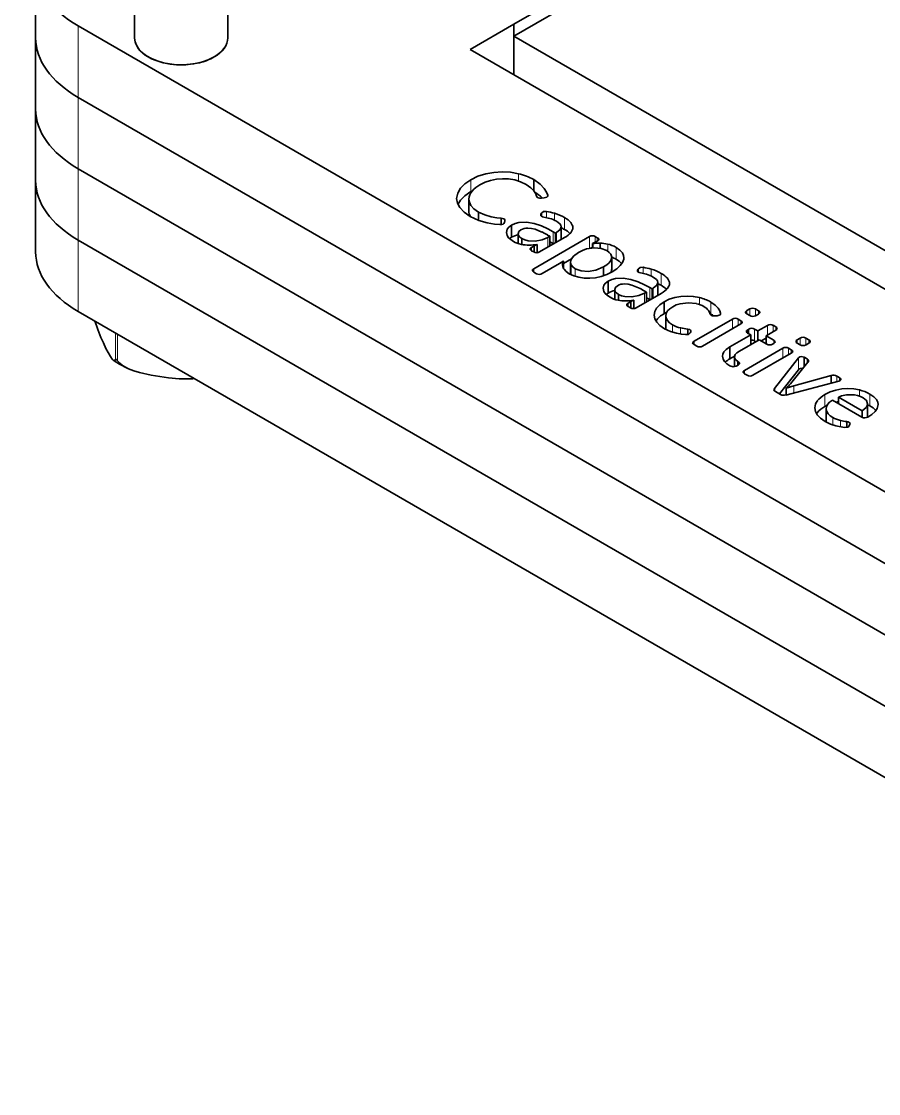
# Model space of a CAD drawing. Extents: x 315 to 857, y 212 to 651.
# Drawn here: x 653.75 to 683.19, y 586.6 to 623.4 of the extents above; entities that cross this region are included whole.
import ezdxf

# ---------------------------------------------------------------- set-up
doc = ezdxf.new("R2010")
doc.units = 0

msp = doc.modelspace()

# ---------------------------------------------------------------- linework, layer by layer
at = {"color": 7, "lineweight": 35}
for p, q in [((689.839, 634.373), (670.665, 623.303)), ((689.839, 633.964), (670.665, 622.894)), ((655.705, 623.244), (702.205, 596.397)), ((706.206, 602.375), (670.665, 622.894)), ((669.164, 622.437), (705.06, 601.712)), ((655.705, 620.794), (702.205, 593.948)), ((655.705, 620.794), (702.205, 593.948)), ((655.705, 618.345), (702.205, 591.498)), ((655.705, 618.345), (702.205, 591.498)), ((655.705, 615.895), (702.205, 589.049)), ((655.705, 615.895), (702.205, 589.049)), ((655.705, 613.446), (702.205, 586.599))]:
    msp.add_line(p, q, dxfattribs=at)
at = {"color": 7, "lineweight": 35, "ltscale": 0.061238}
for p, q in [((654.241, 622.835), (654.241, 625.285)), ((654.241, 617.936), (654.241, 620.386))]:
    msp.add_line(p, q, dxfattribs=at)
at = {"color": 7, "lineweight": 35, "ltscale": 0.030066}
msp.add_line((657.641, 622.835), (657.641, 624.038), dxfattribs=at)
at = {"color": 7, "lineweight": 35, "ltscale": 0.030067}
msp.add_line((660.841, 622.835), (660.841, 624.038), dxfattribs=at)
at = {"color": 7, "lineweight": 13, "ltscale": 0.061237}
for p, q in [((655.705, 620.794), (655.705, 623.244)), ((655.705, 618.345), (655.705, 615.895))]:
    msp.add_line(p, q, dxfattribs=at)
at = {"color": 7, "lineweight": 35, "ltscale": 0.043305}
msp.add_line((670.664, 623.303), (669.164, 622.437), dxfattribs=at)
at = {"color": 7, "lineweight": 35, "ltscale": 0.043304}
msp.add_line((670.664, 623.303), (670.664, 621.571), dxfattribs=at)
at = {"color": 7, "lineweight": 35, "ltscale": 2.59399e-05}
msp.add_line((670.665, 623.303), (670.664, 623.303), dxfattribs=at)
at = {"color": 7, "lineweight": 35, "ltscale": 0.010207}
for p, q in [((670.665, 623.303), (670.665, 622.894)), ((672.297, 616.352), (672.297, 615.944)), ((672.617, 615.135), (672.617, 614.727)), ((673.91, 614.486), (673.91, 614.078)), ((675.617, 614.435), (675.617, 614.027)), ((675.887, 613.293), (675.887, 612.884)), ((678.083, 612.229), (678.083, 611.821)), ((682.817, 610.271), (682.817, 609.863)), ((681.399, 610.103), (681.399, 609.694))]:
    msp.add_line(p, q, dxfattribs=at)
at = {"color": 7, "lineweight": 35, "ltscale": 0.061237}
for p, q in [((654.241, 620.386), (654.241, 622.835)), ((654.241, 615.487), (654.241, 617.936))]:
    msp.add_line(p, q, dxfattribs=at)
at = {"color": 7, "lineweight": 13, "ltscale": 0.061238}
for p, q in [((655.705, 618.345), (655.705, 620.794)), ((655.705, 615.895), (655.705, 613.446))]:
    msp.add_line(p, q, dxfattribs=at)
at = {"color": 7, "lineweight": 13, "ltscale": 0.010205}
for p, q in [((669.192, 617.967), (669.192, 617.558)), ((673.266, 616.016), (673.266, 615.607)), ((682.896, 610.611), (682.896, 610.203))]:
    msp.add_line(p, q, dxfattribs=at)
at = {"color": 7, "lineweight": 13, "ltscale": 0.006296}
msp.add_line((670.831, 618.173), (670.831, 617.921), dxfattribs=at)
at = {"color": 7, "lineweight": 35, "ltscale": 0.009534}
msp.add_line((671.348, 617.97), (671.348, 617.589), dxfattribs=at)
at = {"color": 7, "lineweight": 35, "ltscale": 0.001434}
msp.add_line((669.192, 617.558), (669.242, 617.586), dxfattribs=at)
at = {"color": 7, "lineweight": 35, "ltscale": 0.010205}
for p, q in [((669.122, 617.299), (669.122, 616.89)), ((670.59, 616.403), (670.59, 615.995)), ((674.028, 615.304), (674.028, 614.896)), ((675.826, 613.777), (675.826, 613.369))]:
    msp.add_line(p, q, dxfattribs=at)
at = {"color": 7, "lineweight": 35, "ltscale": 0.002492}
msp.add_line((671.71, 617.35), (671.611, 617.338), dxfattribs=at)
at = {"color": 7, "lineweight": 35, "ltscale": 0.000339202}
msp.add_line((671.829, 617.44), (671.831, 617.426), dxfattribs=at)
at = {"color": 7, "lineweight": 35, "ltscale": 0.000646973}
msp.add_line((671.829, 617.44), (671.829, 617.414), dxfattribs=at)
at = {"color": 7, "lineweight": 35, "ltscale": 0.007074}
msp.add_line((669.45, 616.857), (669.45, 616.574), dxfattribs=at)
at = {"color": 7, "lineweight": 35, "ltscale": 0.001052}
msp.add_line((671.599, 616.781), (671.617, 616.819), dxfattribs=at)
at = {"color": 7, "lineweight": 35, "ltscale": 0.001202}
for p, q in [((671.599, 616.781), (671.599, 616.733)), ((674.919, 614.865), (674.919, 614.816))]:
    msp.add_line(p, q, dxfattribs=at)
at = {"color": 7, "lineweight": 35, "ltscale": 0.002652}
msp.add_line((671.617, 616.819), (671.617, 616.713), dxfattribs=at)
at = {"color": 7, "lineweight": 13, "ltscale": 0.00529}
for p, q in [((671.784, 616.878), (671.784, 616.666)), ((675.104, 614.961), (675.104, 614.75))]:
    msp.add_line(p, q, dxfattribs=at)
at = {"color": 7, "lineweight": 13, "ltscale": 0.005885}
msp.add_line((672.061, 616.815), (672.061, 616.579), dxfattribs=at)
at = {"color": 7, "lineweight": 35, "ltscale": 0.005435}
msp.add_line((670.231, 616.645), (670.231, 616.427), dxfattribs=at)
at = {"color": 7, "lineweight": 35, "ltscale": 0.001552}
msp.add_line((670.357, 616.558), (670.342, 616.498), dxfattribs=at)
at = {"color": 7, "lineweight": 35, "ltscale": 0.000407481}
msp.add_line((670.359, 616.574), (670.357, 616.558), dxfattribs=at)
at = {"color": 7, "lineweight": 13, "ltscale": 0.010207}
for p, q in [((672.404, 616.669), (672.404, 616.261)), ((672.015, 616.182), (672.015, 615.773)), ((674.176, 615.646), (674.176, 615.237)), ((675.724, 614.752), (675.724, 614.344)), ((675.335, 614.265), (675.335, 613.857)), ((677.427, 613.769), (677.427, 613.36)), ((678.936, 612.839), (678.936, 612.431)), ((680.447, 611.852), (680.447, 611.444)), ((681.345, 610.591), (681.345, 610.182))]:
    msp.add_line(p, q, dxfattribs=at)
at = {"color": 7, "lineweight": 35, "ltscale": 0.000174057}
msp.add_line((670.811, 616.111), (670.811, 616.104), dxfattribs=at)
at = {"color": 7, "lineweight": 35, "ltscale": 0.008185}
for p, q in [((670.811, 616.104), (670.811, 615.776)), ((674.131, 614.187), (674.131, 613.86))]:
    msp.add_line(p, q, dxfattribs=at)
at = {"color": 7, "lineweight": 35, "ltscale": 0.002244}
msp.add_line((671.904, 616.024), (671.826, 616.069), dxfattribs=at)
at = {"color": 7, "lineweight": 35, "ltscale": 0.002251}
msp.add_line((672.015, 616.182), (672.093, 616.136), dxfattribs=at)
at = {"color": 7, "lineweight": 35, "ltscale": 0.001125}
for p, q in [((672.093, 616.136), (672.132, 616.159)), ((675.413, 614.22), (675.452, 614.242)), ((678.699, 612.816), (678.738, 612.839))]:
    msp.add_line(p, q, dxfattribs=at)
at = {"color": 7, "lineweight": 35, "ltscale": 0.008382}
for p, q in [((672.093, 616.136), (672.093, 615.801)), ((678.801, 612.644), (678.801, 612.308))]:
    msp.add_line(p, q, dxfattribs=at)
at = {"color": 7, "lineweight": 13, "ltscale": 0.008383}
for p, q in [((672.132, 616.159), (672.132, 615.824)), ((679.905, 612.182), (679.905, 611.847))]:
    msp.add_line(p, q, dxfattribs=at)
at = {"color": 7, "lineweight": 35, "ltscale": 0.005031}
msp.add_line((670.946, 615.945), (670.946, 615.743), dxfattribs=at)
at = {"color": 7, "lineweight": 35, "ltscale": 0.002588}
msp.add_line((671.276, 615.644), (671.365, 615.696), dxfattribs=at)
at = {"color": 7, "lineweight": 35, "ltscale": 0.055302}
msp.add_line((671.35, 614.909), (673.266, 616.016), dxfattribs=at)
at = {"color": 7, "lineweight": 35, "ltscale": 0.005426}
msp.add_line((671.365, 615.696), (671.365, 615.479), dxfattribs=at)
at = {"color": 7, "lineweight": 35, "ltscale": 0.000168269}
msp.add_line((671.467, 615.744), (671.461, 615.748), dxfattribs=at)
at = {"color": 7, "lineweight": 35, "ltscale": 0.007129}
for p, q in [((671.467, 615.744), (671.467, 615.459)), ((674.787, 613.828), (674.787, 613.542))]:
    msp.add_line(p, q, dxfattribs=at)
at = {"color": 7, "lineweight": 35, "ltscale": 0.024794}
msp.add_line((672.407, 615.983), (671.548, 615.487), dxfattribs=at)
at = {"color": 7, "lineweight": 35, "ltscale": 0.001899}
msp.add_line((671.838, 615.986), (671.904, 616.024), dxfattribs=at)
at = {"color": 7, "lineweight": 13, "ltscale": 0.008298}
for p, q in [((671.838, 615.986), (671.838, 615.654)), ((675.158, 614.069), (675.158, 613.737))]:
    msp.add_line(p, q, dxfattribs=at)
at = {"color": 7, "lineweight": 35, "ltscale": 0.008298}
msp.add_line((671.904, 616.024), (671.904, 615.692), dxfattribs=at)
at = {"color": 7, "lineweight": 35, "ltscale": 0.003167}
for p, q in [((671.904, 615.834), (672.015, 615.773)), ((675.224, 613.918), (675.335, 613.857))]:
    msp.add_line(p, q, dxfattribs=at)
at = {"color": 7, "lineweight": 35, "ltscale": 0.000426603}
msp.add_line((672.015, 615.773), (672.03, 615.765), dxfattribs=at)
at = {"color": 7, "lineweight": 35, "ltscale": 0.00065431}
msp.add_line((672.294, 615.918), (672.297, 615.944), dxfattribs=at)
at = {"color": 7, "lineweight": 35, "ltscale": 0.002424}
msp.add_line((673.458, 615.818), (673.371, 615.775), dxfattribs=at)
at = {"color": 7, "lineweight": 35, "ltscale": 0.000168822}
for p, q in [((673.371, 615.775), (673.377, 615.772)), ((674.787, 613.828), (674.781, 613.831))]:
    msp.add_line(p, q, dxfattribs=at)
at = {"color": 7, "lineweight": 35, "ltscale": 0.003645}
msp.add_line((673.371, 615.775), (673.371, 615.629), dxfattribs=at)
at = {"color": 7, "lineweight": 35, "ltscale": 0.003549}
msp.add_line((673.377, 615.772), (673.377, 615.63), dxfattribs=at)
at = {"color": 7, "lineweight": 35, "ltscale": 0.002594}
msp.add_line((673.548, 615.87), (673.458, 615.818), dxfattribs=at)
at = {"color": 7, "lineweight": 35, "ltscale": 0.001991}
msp.add_line((673.464, 616.016), (673.533, 615.976), dxfattribs=at)
at = {"color": 7, "lineweight": 13, "ltscale": 0.004837}
msp.add_line((673.464, 616.016), (673.464, 615.822), dxfattribs=at)
at = {"color": 7, "lineweight": 13, "ltscale": 0.002847}
for p, q in [((673.533, 615.976), (673.533, 615.862)), ((678.669, 613.473), (678.669, 613.359)), ((678.463, 613.129), (678.463, 613.015)), ((678.699, 612.816), (678.699, 612.703)), ((680.402, 612.473), (680.402, 612.359))]:
    msp.add_line(p, q, dxfattribs=at)
at = {"color": 7, "lineweight": 35, "ltscale": 0.004355}
msp.add_line((673.631, 615.791), (673.631, 615.617), dxfattribs=at)
at = {"color": 7, "lineweight": 13, "ltscale": 0.006023}
msp.add_line((673.889, 615.758), (673.889, 615.517), dxfattribs=at)
at = {"color": 7, "lineweight": 35, "ltscale": 0.00216}
msp.add_line((671.35, 615.487), (671.275, 615.53), dxfattribs=at)
at = {"color": 7, "lineweight": 13, "ltscale": 0.002855}
for p, q in [((671.276, 615.644), (671.276, 615.53)), ((671.35, 614.909), (671.35, 614.795)), ((674.596, 613.727), (674.596, 613.613)), ((679.067, 613.472), (679.067, 613.357)), ((676.855, 612.423), (676.855, 612.308)), ((679.591, 612.46), (679.591, 612.346)), ((680.8, 612.471), (680.8, 612.357)), ((678.589, 611.422), (678.589, 611.308))]:
    msp.add_line(p, q, dxfattribs=at)
at = {"color": 7, "lineweight": 35, "ltscale": 0.00071859}
msp.add_line((671.467, 615.46), (671.495, 615.464), dxfattribs=at)
at = {"color": 7, "lineweight": 35, "ltscale": 0.01737}
msp.add_line((672.239, 615.091), (671.638, 614.744), dxfattribs=at)
at = {"color": 7, "lineweight": 35, "ltscale": 0.000675889}
msp.add_line((672.338, 615.03), (672.337, 615.057), dxfattribs=at)
at = {"color": 7, "lineweight": 35, "ltscale": 0.000175635}
for p, q in [((672.368, 615.169), (672.362, 615.172)), ((680.016, 610.812), (680.022, 610.808))]:
    msp.add_line(p, q, dxfattribs=at)
at = {"color": 7, "lineweight": 35, "ltscale": 0.008119}
msp.add_line((672.368, 615.089), (672.649, 615.251), dxfattribs=at)
at = {"color": 7, "lineweight": 35, "ltscale": 0.005878}
msp.add_line((672.368, 615.169), (672.368, 614.933), dxfattribs=at)
at = {"color": 7, "lineweight": 13, "ltscale": 0.008511}
msp.add_line((672.637, 615.046), (672.637, 614.705), dxfattribs=at)
at = {"color": 7, "lineweight": 35, "ltscale": 0.007541}
msp.add_line((673.751, 614.972), (673.751, 614.67), dxfattribs=at)
at = {"color": 7, "lineweight": 35, "ltscale": 0.002678}
for p, q in [((671.443, 614.742), (671.35, 614.795)), ((678.37, 613.183), (678.463, 613.129)), ((678.681, 611.254), (678.589, 611.308))]:
    msp.add_line(p, q, dxfattribs=at)
at = {"color": 7, "lineweight": 35, "ltscale": 0.000280865}
msp.add_line((672.617, 614.727), (672.618, 614.715), dxfattribs=at)
at = {"color": 7, "lineweight": 13, "ltscale": 0.006555}
msp.add_line((672.775, 614.913), (672.775, 614.651), dxfattribs=at)
at = {"color": 7, "lineweight": 35, "ltscale": 0.00105}
msp.add_line((674.919, 614.865), (674.937, 614.902), dxfattribs=at)
at = {"color": 7, "lineweight": 35, "ltscale": 0.00265}
msp.add_line((674.937, 614.902), (674.937, 614.796), dxfattribs=at)
at = {"color": 7, "lineweight": 13, "ltscale": 0.005887}
msp.add_line((675.381, 614.898), (675.381, 614.663), dxfattribs=at)
at = {"color": 7, "lineweight": 35, "ltscale": 0.00225}
msp.add_line((675.335, 614.265), (675.413, 614.22), dxfattribs=at)
at = {"color": 7, "lineweight": 35, "ltscale": 0.008383}
msp.add_line((675.413, 614.22), (675.413, 613.884), dxfattribs=at)
at = {"color": 7, "lineweight": 13, "ltscale": 0.008382}
for p, q in [((675.452, 614.242), (675.452, 613.907)), ((678.172, 613.183), (678.172, 612.848))]:
    msp.add_line(p, q, dxfattribs=at)
at = {"color": 7, "lineweight": 35, "ltscale": 0.000172532}
msp.add_line((674.131, 614.194), (674.131, 614.187), dxfattribs=at)
at = {"color": 7, "lineweight": 35, "ltscale": 0.005032}
msp.add_line((674.266, 614.028), (674.266, 613.827), dxfattribs=at)
at = {"color": 7, "lineweight": 35, "ltscale": 0.024796}
msp.add_line((675.727, 614.066), (674.868, 613.57), dxfattribs=at)
at = {"color": 7, "lineweight": 35, "ltscale": 0.002243}
msp.add_line((675.224, 614.107), (675.146, 614.152), dxfattribs=at)
at = {"color": 7, "lineweight": 35, "ltscale": 0.0019}
msp.add_line((675.158, 614.069), (675.224, 614.107), dxfattribs=at)
at = {"color": 7, "lineweight": 35, "ltscale": 0.008299}
msp.add_line((675.224, 614.107), (675.224, 613.775), dxfattribs=at)
at = {"color": 7, "lineweight": 35, "ltscale": 0.000425841}
msp.add_line((675.335, 613.857), (675.349, 613.848), dxfattribs=at)
at = {"color": 7, "lineweight": 35, "ltscale": 0.000654486}
msp.add_line((675.614, 614.001), (675.617, 614.027), dxfattribs=at)
at = {"color": 7, "lineweight": 13, "ltscale": 0.005931}
msp.add_line((677.041, 613.921), (677.041, 613.683), dxfattribs=at)
at = {"color": 7, "lineweight": 35, "ltscale": 0.002158}
msp.add_line((674.67, 613.57), (674.595, 613.613), dxfattribs=at)
at = {"color": 7, "lineweight": 35, "ltscale": 0.002587}
msp.add_line((674.596, 613.727), (674.685, 613.779), dxfattribs=at)
at = {"color": 7, "lineweight": 35, "ltscale": 0.005428}
msp.add_line((674.685, 613.779), (674.685, 613.562), dxfattribs=at)
at = {"color": 7, "lineweight": 35, "ltscale": 0.000718812}
msp.add_line((674.787, 613.543), (674.815, 613.548), dxfattribs=at)
at = {"color": 7, "lineweight": 35, "ltscale": 0.002855}
for p, q in [((678.669, 613.473), (678.768, 613.53)), ((680.801, 612.357), (680.702, 612.3))]:
    msp.add_line(p, q, dxfattribs=at)
at = {"color": 7, "lineweight": 13, "ltscale": 0.005704}
for p, q in [((678.768, 613.53), (678.768, 613.302)), ((680.501, 612.53), (680.501, 612.302))]:
    msp.add_line(p, q, dxfattribs=at)
at = {"color": 7, "lineweight": 35, "ltscale": 0.00294}
for p, q in [((678.965, 613.53), (679.067, 613.472)), ((680.699, 612.53), (680.8, 612.471)), ((680.639, 611.873), (680.741, 611.814))]:
    msp.add_line(p, q, dxfattribs=at)
at = {"color": 7, "lineweight": 13, "ltscale": 0.005794}
msp.add_line((678.965, 613.53), (678.965, 613.299), dxfattribs=at)
at = {"color": 7, "lineweight": 35, "ltscale": 0.038017}
for p, q in [((676.855, 612.423), (678.172, 613.183)), ((680.196, 612.015), (678.879, 611.254))]:
    msp.add_line(p, q, dxfattribs=at)
at = {"color": 7, "lineweight": 35, "ltscale": 0.00051385}
msp.add_line((677.409, 613.371), (677.427, 613.36), dxfattribs=at)
at = {"color": 7, "lineweight": 35, "ltscale": 0.001889}
msp.add_line((677.649, 613.299), (677.574, 613.29), dxfattribs=at)
at = {"color": 7, "lineweight": 35, "ltscale": 0.000979614}
msp.add_line((677.766, 613.387), (677.766, 613.348), dxfattribs=at)
at = {"color": 7, "lineweight": 13, "ltscale": 0.005527}
msp.add_line((678.37, 613.183), (678.37, 612.962), dxfattribs=at)
at = {"color": 7, "lineweight": 35, "ltscale": 0.002939}
msp.add_line((678.771, 613.301), (678.669, 613.359), dxfattribs=at)
at = {"color": 7, "lineweight": 35, "ltscale": 0.002856}
for p, q in [((679.067, 613.357), (678.969, 613.3)), ((680.402, 612.473), (680.501, 612.53))]:
    msp.add_line(p, q, dxfattribs=at)
at = {"color": 7, "lineweight": 13, "ltscale": 0.006322}
msp.add_line((676.113, 612.986), (676.113, 612.733), dxfattribs=at)
at = {"color": 7, "lineweight": 13, "ltscale": 0.005275}
msp.add_line((676.396, 612.878), (676.396, 612.667), dxfattribs=at)
at = {"color": 7, "lineweight": 35, "ltscale": 0.004829}
msp.add_line((676.637, 612.842), (676.637, 612.649), dxfattribs=at)
at = {"color": 7, "lineweight": 35, "ltscale": 0.001121}
msp.add_line((676.745, 612.749), (676.724, 612.709), dxfattribs=at)
at = {"color": 7, "lineweight": 35, "ltscale": 0.038016}
for p, q in [((678.463, 613.015), (677.146, 612.255)), ((678.589, 611.422), (679.905, 612.182))]:
    msp.add_line(p, q, dxfattribs=at)
at = {"color": 7, "lineweight": 13, "ltscale": 0.003973}
msp.add_line((678.738, 612.839), (678.738, 612.68), dxfattribs=at)
at = {"color": 7, "lineweight": 35, "ltscale": 0.003115}
msp.add_line((678.936, 612.839), (679.044, 612.777), dxfattribs=at)
at = {"color": 7, "lineweight": 35, "ltscale": 0.009593}
msp.add_line((679.044, 612.777), (679.376, 612.968), dxfattribs=at)
at = {"color": 7, "lineweight": 35, "ltscale": 0.008206}
msp.add_line((679.044, 612.777), (679.044, 612.448), dxfattribs=at)
at = {"color": 7, "lineweight": 35, "ltscale": 0.009592}
msp.add_line((679.66, 612.804), (679.328, 612.612), dxfattribs=at)
at = {"color": 7, "lineweight": 13, "ltscale": 0.008206}
msp.add_line((679.376, 612.968), (679.376, 612.64), dxfattribs=at)
at = {"color": 7, "lineweight": 35, "ltscale": 0.00251}
msp.add_line((679.573, 612.969), (679.66, 612.918), dxfattribs=at)
at = {"color": 7, "lineweight": 13, "ltscale": 0.005357}
msp.add_line((679.573, 612.969), (679.573, 612.754), dxfattribs=at)
at = {"color": 7, "lineweight": 13, "ltscale": 0.002849}
for p, q in [((679.66, 612.918), (679.66, 612.804)), ((680.196, 612.129), (680.196, 612.015))]:
    msp.add_line(p, q, dxfattribs=at)
at = {"color": 7, "lineweight": 13, "ltscale": 0.022842}
msp.add_line((656.981, 611.796), (656.981, 612.709), dxfattribs=at)
at = {"color": 7, "lineweight": 13, "ltscale": 0.022844}
msp.add_line((657.051, 611.755), (657.051, 612.669), dxfattribs=at)
at = {"color": 7, "lineweight": 35, "ltscale": 0.020744}
msp.add_line((678.083, 612.229), (678.801, 612.644), dxfattribs=at)
at = {"color": 7, "lineweight": 35, "ltscale": 0.019445}
msp.add_line((679.092, 612.476), (678.418, 612.087), dxfattribs=at)
at = {"color": 7, "lineweight": 35, "ltscale": 0.003024}
for p, q in [((678.801, 612.644), (678.696, 612.704)), ((678.364, 611.724), (678.364, 611.603))]:
    msp.add_line(p, q, dxfattribs=at)
at = {"color": 7, "lineweight": 35, "ltscale": 0.001117}
msp.add_line((678.936, 612.431), (678.974, 612.408), dxfattribs=at)
at = {"color": 7, "lineweight": 35, "ltscale": 0.007693}
msp.add_line((679.358, 612.322), (679.092, 612.476), dxfattribs=at)
at = {"color": 7, "lineweight": 35, "ltscale": 0.004821}
msp.add_line((679.161, 612.436), (679.328, 612.532), dxfattribs=at)
at = {"color": 7, "lineweight": 35, "ltscale": 0.007603}
msp.add_line((679.328, 612.612), (679.591, 612.46), dxfattribs=at)
at = {"color": 7, "lineweight": 35, "ltscale": 0.006822}
msp.add_line((679.328, 612.612), (679.328, 612.34), dxfattribs=at)
at = {"color": 7, "lineweight": 13, "ltscale": 0.005795}
msp.add_line((680.699, 612.53), (680.699, 612.298), dxfattribs=at)
at = {"color": 7, "lineweight": 35, "ltscale": 0.00268}
for p, q in [((676.948, 612.255), (676.855, 612.308)), ((680.103, 612.182), (680.196, 612.129))]:
    msp.add_line(p, q, dxfattribs=at)
at = {"color": 7, "lineweight": 35, "ltscale": 0.001126}
msp.add_line((679.591, 612.346), (679.552, 612.324), dxfattribs=at)
at = {"color": 7, "lineweight": 13, "ltscale": 0.005528}
msp.add_line((680.103, 612.182), (680.103, 611.961), dxfattribs=at)
at = {"color": 7, "lineweight": 35, "ltscale": 0.002941}
msp.add_line((680.504, 612.3), (680.402, 612.359), dxfattribs=at)
at = {"color": 7, "lineweight": 35, "ltscale": 0.004794}
msp.add_line((678.083, 611.821), (678.249, 611.916), dxfattribs=at)
at = {"color": 7, "lineweight": 35, "ltscale": 0.008459}
msp.add_line((678.245, 611.886), (678.245, 611.547), dxfattribs=at)
at = {"color": 7, "lineweight": 35, "ltscale": 0.033421}
msp.add_line((679.621, 610.801), (680.447, 611.852), dxfattribs=at)
at = {"color": 7, "lineweight": 35, "ltscale": 0.023872}
msp.add_line((680.77, 611.704), (680.169, 610.962), dxfattribs=at)
at = {"color": 7, "lineweight": 35, "ltscale": 0.008287}
msp.add_line((680.639, 611.873), (680.639, 611.542), dxfattribs=at)
at = {"color": 7, "lineweight": 13, "ltscale": 0.003679}
msp.add_line((680.741, 611.814), (680.741, 611.667), dxfattribs=at)
at = {"color": 7, "lineweight": 35, "ltscale": 0.001814}
msp.add_line((678.37, 611.607), (678.307, 611.57), dxfattribs=at)
at = {"color": 7, "lineweight": 35, "ltscale": 0.026455}
msp.add_line((679.793, 610.612), (680.447, 611.444), dxfattribs=at)
at = {"color": 7, "lineweight": 35, "ltscale": 0.046917}
msp.add_line((681.824, 611.057), (680.01, 610.577), dxfattribs=at)
at = {"color": 7, "lineweight": 35, "ltscale": 0.006874}
msp.add_line((680.022, 610.808), (680.283, 610.896), dxfattribs=at)
at = {"color": 7, "lineweight": 35, "ltscale": 0.033261}
msp.add_line((680.283, 610.896), (681.567, 611.244), dxfattribs=at)
at = {"color": 7, "lineweight": 13, "ltscale": 0.006192}
msp.add_line((680.283, 610.896), (680.283, 610.649), dxfattribs=at)
at = {"color": 7, "lineweight": 35, "ltscale": 0.006371}
msp.add_line((681.567, 611.244), (681.567, 610.989), dxfattribs=at)
at = {"color": 7, "lineweight": 35, "ltscale": 0.002932}
msp.add_line((681.759, 611.227), (681.86, 611.168), dxfattribs=at)
at = {"color": 7, "lineweight": 13, "ltscale": 0.004669}
msp.add_line((681.759, 611.227), (681.759, 611.04), dxfattribs=at)
at = {"color": 7, "lineweight": 35, "ltscale": 0.002495}
msp.add_line((681.86, 611.168), (681.86, 611.068), dxfattribs=at)
at = {"color": 7, "lineweight": 35, "ltscale": 0.002109}
msp.add_line((679.621, 610.801), (679.621, 610.717), dxfattribs=at)
at = {"color": 7, "lineweight": 35, "ltscale": 0.004838}
msp.add_line((679.822, 610.596), (679.654, 610.693), dxfattribs=at)
at = {"color": 7, "lineweight": 35, "ltscale": 0.00584}
msp.add_line((680.016, 610.812), (680.016, 610.578), dxfattribs=at)
at = {"color": 7, "lineweight": 35, "ltscale": 0.005713}
msp.add_line((680.022, 610.808), (680.022, 610.58), dxfattribs=at)
at = {"color": 7, "lineweight": 13, "ltscale": 0.005299}
msp.add_line((682.538, 610.752), (682.538, 610.54), dxfattribs=at)
at = {"color": 7, "lineweight": 35, "ltscale": 0.002485}
msp.add_line((681.345, 610.182), (681.433, 610.229), dxfattribs=at)
at = {"color": 7, "lineweight": 35, "ltscale": 0.029211}
msp.add_line((682.624, 609.818), (681.612, 610.402), dxfattribs=at)
at = {"color": 7, "lineweight": 35, "ltscale": 0.002282}
msp.add_line((681.727, 610.336), (681.816, 610.356), dxfattribs=at)
at = {"color": 7, "lineweight": 35, "ltscale": 0.023416}
msp.add_line((681.815, 610.506), (682.626, 610.037), dxfattribs=at)
at = {"color": 7, "lineweight": 35, "ltscale": 0.005527}
for p, q in [((681.815, 610.506), (681.815, 610.285)), ((682.626, 610.037), (682.626, 609.816))]:
    msp.add_line(p, q, dxfattribs=at)
at = {"color": 7, "lineweight": 35, "ltscale": 0.000137363}
msp.add_line((682.817, 610.271), (682.817, 610.277), dxfattribs=at)
at = {"color": 7, "lineweight": 35, "ltscale": 0.002238}
msp.add_line((682.817, 610.245), (682.896, 610.203), dxfattribs=at)
at = {"color": 7, "lineweight": 35, "ltscale": 0.001152}
msp.add_line((681.065, 609.93), (681.091, 609.968), dxfattribs=at)
at = {"color": 7, "lineweight": 13, "ltscale": 0.006323}
msp.add_line((681.624, 609.804), (681.624, 609.551), dxfattribs=at)
at = {"color": 7, "lineweight": 13, "ltscale": 0.005363}
msp.add_line((681.883, 609.701), (681.883, 609.487), dxfattribs=at)
at = {"color": 7, "lineweight": 35, "ltscale": 0.004927}
msp.add_line((682.106, 609.664), (682.106, 609.467), dxfattribs=at)
at = {"color": 7, "lineweight": 35, "ltscale": 0.001129}
msp.add_line((682.208, 609.567), (682.189, 609.526), dxfattribs=at)
at = {"color": 7, "lineweight": 35}
for points in [[(668.702, 617.323), (668.74, 617.51), (668.834, 617.672), (668.986, 617.825), (669.192, 617.967)], [(669.192, 617.967), (669.435, 618.084), (669.7, 618.168), (669.979, 618.22), (670.264, 618.238), (670.549, 618.223), (670.831, 618.173)], [(671.087, 617.806), (670.896, 617.898), (670.695, 617.96), (670.487, 617.994), (670.277, 618.002), (670.069, 617.985), (669.867, 617.943), (669.676, 617.878), (669.5, 617.792)], [(671.348, 617.97), (671.57, 617.814), (671.713, 617.666), (671.793, 617.538), (671.829, 617.44)], [(668.747, 617.119), (668.834, 617.264), (668.986, 617.417), (669.192, 617.558)], [(671.449, 617.403), (671.416, 617.481), (671.353, 617.581), (671.247, 617.693), (671.087, 617.806)], [(669.168, 616.705), (668.956, 616.853), (668.809, 617.011), (668.729, 617.166), (668.702, 617.323)], [(669.122, 617.299), (669.138, 617.191), (669.189, 617.085), (669.293, 616.967), (669.45, 616.857)], [(671.831, 617.426), (671.817, 617.391), (671.794, 617.373), (671.71, 617.35)], [(669.45, 616.857), (669.667, 616.758), (669.884, 616.695), (670.078, 616.66), (670.231, 616.645)], [(671.617, 616.819), (671.68, 616.874), (671.784, 616.878)], [(670.189, 616.427), (670, 616.444), (669.75, 616.486), (669.463, 616.569), (669.168, 616.705)], [(670.231, 616.645), (670.319, 616.626), (670.344, 616.609), (670.359, 616.574)], [(670.59, 616.403), (670.71, 616.459), (670.837, 616.493), (671.099, 616.506), (671.361, 616.462), (671.611, 616.38), (671.834, 616.279), (672.015, 616.182)], [(672.297, 616.352), (672.281, 616.412), (672.247, 616.457), (672.135, 616.541)], [(670.41, 616.158), (670.442, 616.269), (670.499, 616.338), (670.59, 616.403)], [(670.65, 615.85), (670.56, 615.91), (670.488, 615.977), (670.438, 616.049), (670.41, 616.158)], [(670.907, 616.247), (670.838, 616.187), (670.811, 616.111)], [(670.811, 616.104), (670.826, 616.05), (670.871, 615.997), (670.946, 615.945)], [(671.633, 616.172), (671.395, 616.266), (671.269, 616.295), (671.142, 616.307)], [(672.132, 616.159), (672.263, 616.264), (672.297, 616.352)], [(670.946, 615.945), (671.048, 615.898), (671.162, 615.87), (671.404, 615.862), (671.641, 615.905), (671.838, 615.986)], [(673.533, 615.976), (673.57, 615.949), (673.58, 615.936), (673.586, 615.917)], [(671.226, 615.587), (671.232, 615.606), (671.241, 615.619), (671.276, 615.644)], [(671.275, 615.53), (671.241, 615.555), (671.232, 615.568), (671.226, 615.587)], [(672.883, 615.469), (672.714, 615.339), (672.658, 615.267), (672.625, 615.193), (672.617, 615.135)], [(673.865, 615.532), (673.669, 615.608), (673.432, 615.633), (673.166, 615.591), (673.026, 615.541), (672.883, 615.469)], [(674.028, 615.304), (673.998, 615.41), (673.944, 615.474), (673.865, 615.532)], [(674.176, 615.646), (674.307, 615.553), (674.393, 615.453), (674.431, 615.371), (674.444, 615.286)], [(672.362, 615.172), (672.292, 615.123), (672.239, 615.091)], [(672.637, 615.046), (672.688, 614.976), (672.775, 614.913)], [(672.775, 614.913), (672.98, 614.836), (673.224, 614.816), (673.488, 614.859), (673.751, 614.972)], [(673.751, 614.972), (673.86, 615.044), (673.943, 615.119), (673.998, 615.194), (674.028, 615.304)], [(674.444, 615.286), (674.44, 615.238), (674.401, 615.127), (674.323, 615.017), (674.205, 614.908), (674.047, 614.804)], [(674.937, 614.902), (675, 614.957), (675.104, 614.961)], [(672.569, 614.742), (672.458, 614.818), (672.391, 614.893)], [(674.047, 614.804), (673.863, 614.713), (673.67, 614.645), (673.473, 614.602), (673.277, 614.584), (673.083, 614.589), (672.898, 614.617), (672.724, 614.668), (672.569, 614.742)], [(673.91, 614.486), (674.03, 614.542), (674.157, 614.577), (674.419, 614.59), (674.681, 614.546), (674.931, 614.464), (675.153, 614.362), (675.335, 614.265)], [(675.617, 614.435), (675.601, 614.495), (675.567, 614.54), (675.455, 614.624)], [(673.73, 614.241), (673.762, 614.352), (673.819, 614.421), (673.91, 614.486)], [(673.97, 613.933), (673.88, 613.994), (673.808, 614.061), (673.758, 614.132), (673.73, 614.241)], [(674.227, 614.33), (674.158, 614.27), (674.131, 614.194)], [(674.953, 614.255), (674.715, 614.349), (674.589, 614.378), (674.462, 614.39)], [(675.452, 614.242), (675.583, 614.348), (675.617, 614.435)], [(674.131, 614.187), (674.146, 614.133), (674.191, 614.08), (674.266, 614.028)], [(674.266, 614.028), (674.368, 613.982), (674.482, 613.954), (674.724, 613.945), (674.96, 613.988), (675.158, 614.069)], [(675.826, 613.777), (676.003, 613.862), (676.198, 613.923), (676.405, 613.96), (676.618, 613.972), (676.83, 613.959), (677.041, 613.921)], [(674.546, 613.67), (674.552, 613.689), (674.561, 613.702), (674.596, 613.727)], [(674.595, 613.613), (674.561, 613.638), (674.551, 613.651), (674.546, 613.67)], [(675.484, 613.32), (675.506, 613.442), (675.57, 613.56), (675.676, 613.674), (675.826, 613.777)], [(676.125, 613.608), (676.022, 613.537), (675.948, 613.461), (675.903, 613.38), (675.887, 613.293)], [(676.939, 613.713), (676.659, 613.745), (676.379, 613.71), (676.247, 613.667), (676.125, 613.608)], [(677.427, 613.769), (677.584, 613.659), (677.685, 613.554), (677.742, 613.461), (677.766, 613.387)], [(678.62, 613.416), (678.625, 613.435), (678.635, 613.448), (678.669, 613.473)], [(679.067, 613.472), (679.101, 613.446), (679.111, 613.433), (679.117, 613.414)], [(675.841, 612.853), (675.684, 612.961), (675.573, 613.077), (675.506, 613.197), (675.484, 613.32)], [(675.887, 613.293), (675.9, 613.212), (675.941, 613.134), (676.012, 613.057), (676.113, 612.986)], [(677.574, 613.29), (677.473, 613.298), (677.415, 613.354)], [(677.77, 613.366), (677.768, 613.352), (677.748, 613.328), (677.722, 613.315), (677.649, 613.299)], [(678.463, 613.129), (678.497, 613.104), (678.507, 613.091), (678.512, 613.072)], [(678.669, 613.359), (678.635, 613.385), (678.625, 613.397), (678.62, 613.416)], [(679.117, 613.414), (679.111, 613.395), (679.102, 613.383), (679.067, 613.357)], [(676.565, 612.649), (676.424, 612.663), (676.248, 612.695), (676.047, 612.756), (675.841, 612.853)], [(676.637, 612.842), (676.715, 612.822), (676.737, 612.806), (676.75, 612.774)], [(678.512, 613.072), (678.507, 613.053), (678.497, 613.041), (678.463, 613.015)], [(678.649, 612.759), (678.655, 612.778), (678.665, 612.791), (678.699, 612.816)], [(678.696, 612.704), (678.664, 612.728), (678.654, 612.741), (678.649, 612.759)], [(679.66, 612.918), (679.694, 612.893), (679.704, 612.88), (679.71, 612.861)], [(679.71, 612.861), (679.704, 612.842), (679.694, 612.83), (679.66, 612.804)], [(656.909, 611.772), (656.872, 611.807), (656.807, 611.897), (656.657, 612.177), (656.568, 612.366)], [(676.724, 612.709), (676.668, 612.657), (676.565, 612.649)], [(676.806, 612.365), (676.811, 612.385), (676.821, 612.397), (676.855, 612.423)], [(676.855, 612.308), (676.821, 612.334), (676.811, 612.346), (676.806, 612.365)], [(679.591, 612.46), (679.625, 612.435), (679.635, 612.422), (679.641, 612.403)], [(679.641, 612.403), (679.635, 612.384), (679.625, 612.372), (679.591, 612.346)], [(680.353, 612.416), (680.359, 612.435), (680.368, 612.447), (680.402, 612.473)], [(680.402, 612.359), (680.368, 612.384), (680.359, 612.397), (680.353, 612.416)], [(680.8, 612.471), (680.835, 612.445), (680.844, 612.433), (680.85, 612.414)], [(680.85, 612.414), (680.844, 612.395), (680.835, 612.382), (680.801, 612.357)], [(677.829, 611.908), (677.841, 611.983), (677.881, 612.059), (677.96, 612.145), (678.083, 612.229)], [(678.418, 612.087), (678.328, 612.027), (678.274, 611.97), (678.245, 611.886)], [(680.196, 612.129), (680.23, 612.103), (680.24, 612.091), (680.245, 612.072)], [(680.245, 612.072), (680.24, 612.053), (680.23, 612.04), (680.196, 612.015)], [(656.981, 611.796), (656.962, 611.767), (656.946, 611.76), (656.934, 611.76), (656.909, 611.772)], [(656.981, 611.796), (656.986, 611.806), (657, 611.811), (657.051, 611.755)], [(657.435, 611.479), (657.223, 611.594), (657.128, 611.668), (657.051, 611.755)], [(678.089, 611.583), (677.986, 611.651), (677.906, 611.726), (677.853, 611.805), (677.829, 611.908)], [(678.245, 611.886), (678.261, 611.825), (678.289, 611.786), (678.364, 611.724)], [(678.364, 611.724), (678.413, 611.68), (678.419, 611.659)], [(678.419, 611.659), (678.414, 611.643), (678.404, 611.631), (678.37, 611.607)], [(680.447, 611.852), (680.485, 611.884), (680.533, 611.898), (680.639, 611.873)], [(659.485, 611.128), (659.173, 611.132), (658.799, 611.169), (658.206, 611.262), (657.81, 611.351), (657.612, 611.41), (657.435, 611.479)], [(678.307, 611.57), (678.203, 611.545), (678.089, 611.583)], [(678.539, 611.365), (678.544, 611.384), (678.554, 611.397), (678.589, 611.422)], [(678.589, 611.308), (678.554, 611.333), (678.544, 611.346), (678.539, 611.365)], [(681.906, 611.114), (681.905, 611.106), (681.892, 611.087), (681.876, 611.075), (681.824, 611.057)], [(681.86, 611.168), (681.892, 611.144), (681.901, 611.132), (681.906, 611.114)], [(679.654, 610.693), (679.618, 610.72), (679.608, 610.735), (679.602, 610.757)], [(681.345, 610.591), (681.532, 610.681), (681.73, 610.745), (681.934, 610.784), (682.139, 610.798), (682.34, 610.787), (682.538, 610.752)], [(682.896, 610.611), (683.03, 610.518), (683.121, 610.419), (683.164, 610.334), (683.178, 610.248)], [(681.612, 610.402), (681.511, 610.326), (681.444, 610.247), (681.41, 610.174), (681.399, 610.103)], [(682.626, 610.037), (682.769, 610.154), (682.805, 610.213), (682.817, 610.271)], [(682.817, 610.277), (682.776, 610.389), (682.662, 610.483)], [(683.178, 610.248), (683.144, 610.112), (683.074, 610.011), (682.968, 609.912), (682.827, 609.818)], [(681.354, 609.669), (681.198, 609.777), (681.089, 609.893), (681.025, 610.013), (681.004, 610.135)], [(681.399, 610.103), (681.418, 610.008), (681.463, 609.935), (681.533, 609.866), (681.624, 609.804)], [(682.028, 609.467), (681.724, 609.522), (681.54, 609.581), (681.354, 609.669)], [(682.189, 609.526), (682.168, 609.495), (682.133, 609.474), (682.028, 609.467)]]:
    msp.add_lwpolyline(points, dxfattribs=at)
for centre, radius, start, end in [((670.399, 616.312), 1.911, 60.2171, 76.9182), ((669.555, 617.283), 0.434, 137.6147, 177.9021), ((669.971, 616.935), 0.977, 118.7745, 138.9957), ((670.703, 616.406), 1.323, 44.967, 59.1382), ((669.5, 616.894), 0.378, 180.5606, 210.5575), ((671.661, 616.754), 0.0676, 156.2758, 178.6946), ((671.279, 614.039), 2.884, 74.2565, 79.9023), ((671.672, 615.43), 1.439, 59.4185, 74.2843), ((671.374, 614.728), 1.981, 74.6136, 80.5999), ((671.653, 615.713), 0.958, 59.8253, 75.0938), ((670.969, 615.34), 0.756, 102.0397, 120.0804), ((671.13, 615.861), 0.445, 88.4484, 120.0059), ((670.036, 612.94), 3.606, 60.2208, 63.6949), ((671.566, 614.812), 1.673, 59.9443, 64.0855), ((671.98, 615.486), 0.883, 45.9291, 61.3121), ((673.365, 615.86), 0.184, 57.6196, 122.3803), ((670.846, 615.536), 0.525, 119.1956, 128.6443), ((671.079, 616.578), 0.845, 239.4705, 259.5972), ((671.203, 617.239), 1.517, 259.5115, 269.468), ((671.19, 617.16), 1.439, 269.9693, 280.882), ((671.575, 615.392), 0.368, 107.0061, 124.5852), ((673.582, 614.723), 1.068, 87.3521, 101.074), ((673.526, 615.929), 0.0618, 289.7876, 347.9345), ((673.565, 614.261), 1.531, 77.8071, 87.5335), ((673.686, 614.821), 0.959, 59.2869, 77.7972), ((671.449, 615.642), 0.184, 237.5579, 302.4421), ((673.366, 615.452), 0.184, 88.4827, 114.4958), ((673.644, 614.323), 1.058, 59.8085, 68.7085), ((672.555, 615.055), 0.219, 148.7929, 179.3853), ((672.658, 615.075), 0.323, 187.9809, 214.2958), ((672.83, 615.136), 0.213, 180.2912, 205.0313), ((673.869, 614.664), 0.65, 39.466, 61.8418), ((674.599, 612.122), 2.884, 74.2565, 79.9023), ((671.539, 614.896), 0.181, 238.2885, 302.9881), ((673.791, 614.903), 0.238, 326.7468, 358.4785), ((674.981, 614.837), 0.0676, 156.2758, 178.6946), ((674.694, 612.811), 1.981, 74.6136, 80.5999), ((674.973, 613.796), 0.958, 59.8253, 75.0938), ((674.991, 613.513), 1.439, 59.4185, 74.2843), ((674.45, 613.945), 0.445, 88.4484, 120.0059), ((673.355, 611.023), 3.606, 60.2208, 63.6949), ((674.886, 612.896), 1.673, 59.9443, 64.0855), ((675.3, 613.569), 0.883, 45.9291, 61.3121), ((674.166, 613.619), 0.525, 119.1956, 128.6443), ((674.289, 613.423), 0.756, 102.0397, 120.0804), ((674.399, 614.661), 0.845, 239.4705, 259.5972), ((676.714, 612.523), 1.436, 60.2275, 76.8448), ((674.523, 615.322), 1.517, 259.5115, 269.468), ((674.509, 615.244), 1.439, 269.9693, 280.882), ((674.769, 613.726), 0.184, 237.5579, 302.4421), ((674.894, 613.476), 0.368, 107.0061, 124.5852), ((676.731, 612.809), 0.927, 60.2503, 77.0243), ((676.981, 613.199), 0.465, 36.2592, 63.2109), ((676.864, 613.15), 0.587, 20.2863, 33.3059), ((678.867, 613.375), 0.184, 57.5991, 122.4009), ((661.607, 614.774), 5.584, 197.2657, 205.5392), ((676.182, 612.687), 0.768, 117.5629, 145.9921), ((676.434, 612.322), 1.211, 115.1027, 120.1767), ((676.926, 612.471), 1.021, 53.0899, 60.5903), ((677.717, 613.365), 0.0528, 1.1154, 24.1931), ((678.271, 613.027), 0.184, 57.5579, 122.4421), ((678.87, 613.456), 0.184, 237.5302, 302.3731), ((676.135, 612.885), 0.247, 180.0664, 194.4197), ((676.578, 613.777), 0.918, 239.519, 258.5141), ((676.823, 614.921), 2.087, 258.2058, 264.9002), ((676.68, 612.776), 0.0699, 337.2801, 358.6369), ((678.837, 612.683), 0.184, 57.5991, 122.4009), ((679.475, 612.813), 0.184, 57.6269, 122.4698), ((678.836, 612.273), 0.186, 57.752, 100.9178), ((680.6, 612.374), 0.184, 57.5991, 122.4009), ((677.047, 612.41), 0.184, 237.6269, 302.4698), ((679.454, 612.476), 0.181, 238.1976, 302.9826), ((680.004, 612.027), 0.184, 57.5579, 122.4421), ((680.603, 612.455), 0.184, 237.5302, 302.3731), ((658.669, 614.312), 3.09, 235.2761, 246.4625), ((678.418, 611.203), 0.702, 118.4998, 134.4642), ((680.719, 611.756), 0.0731, 314.6163, 355.5963), ((680.549, 611.355), 0.136, 71.5312, 138.9925), ((659.42, 612.674), 1.547, 272.4201, 279.7988), ((659.244, 616.118), 4.996, 272.7673, 275.177), ((678.78, 611.41), 0.184, 237.6269, 302.4698), ((679.404, 611.59), 0.99, 308.1851, 320.6148), ((681.645, 611.019), 0.237, 61.2232, 109.1001), ((679.671, 610.753), 0.07, 136.0156, 176.0139), ((679.937, 610.801), 0.235, 240.7268, 288.1755), ((681.736, 609.865), 0.824, 118.2619, 141.569), ((682.233, 609.512), 1.077, 88.1645, 112.7918), ((682.257, 609.746), 0.842, 61.1736, 89.2742), ((682.229, 609.441), 1.346, 60.3277, 76.7437), ((681.405, 610.126), 0.401, 141.4329, 178.6463), ((681.736, 609.456), 0.824, 118.2619, 141.569), ((682.552, 609.564), 0.726, 41.1117, 61.7188), ((682.092, 610.604), 0.926, 239.6509, 256.9509), ((682.719, 609.99), 0.197, 240.8582, 272.2091), ((682.73, 609.997), 0.203, 269.043, 298.5089), ((682.663, 609.864), 0.153, 338.4906, 359.6682), ((681.63, 609.695), 0.232, 180.0306, 193.1847), ((682.264, 611.278), 1.622, 256.4237, 264.4136), ((682.151, 609.597), 0.0636, 331.8848, 358.081)]:
    msp.add_arc(centre, radius, start, end, dxfattribs=at)
for centre, major_axis, ratio, start_param, end_param in [((659.241, 625.285), (5, 0), 0.57735, 2.356194, 3.926991), ((659.241, 622.835), (5, 0), 0.57735, 3.141593, 3.926991), ((659.241, 622.835), (5, 0), 0.57735, 3.141593, 3.926991), ((659.241, 622.835), (1.6, 0), 0.57735, 3.141593, 6.283185), ((659.241, 622.835), (1.6, 0), 0.57735, 3.141593, 5.497787), ((659.241, 622.835), (1.6, 0), 0.57735, 5.497787, 6.283185), ((659.241, 620.386), (5, 0), 0.57735, 3.141593, 3.926991), ((659.241, 620.386), (5, 0), 0.57735, 3.141593, 3.926991), ((659.241, 617.936), (5, 0), 0.57735, 3.141593, 3.926991), ((659.241, 617.936), (5, 0), 0.57735, 3.141593, 3.926991), ((678.597, 624.508), (-7.125, -7.14), 0.097195, 6.242028, 6.406355), ((651.943, 629.265), (18.387, -12.795), 0.057832, 6.193265, 6.305737), ((685.821, 620.892), (14.226, 4.15), 0.055337, 3.12545, 3.246611), ((669.027, 616.339), (3.666, -0.017), 0.240994, 0.0011, 0.40091), ((668.755, 616.348), (3.938, -0.026), 0.232699, 5.901248, 6.284682), ((659.241, 615.487), (5, 0), 0.57735, 3.141593, 3.926991), ((681.353, 614.852), (10.052, 0), 0.057411, 3.042481, 3.141593), ((681.353, 614.852), (10.052, 0), 0.057411, 3.141592, 3.240705), ((689.141, 618.975), (14.226, 4.15), 0.055337, 3.12545, 3.246611), ((672.346, 614.423), (3.666, -0.017), 0.240994, 0.0011, 0.40091), ((672.075, 614.431), (3.938, -0.026), 0.232699, 5.901248, 6.284682), ((672.018, 610.892), (8.774, 0.862), 0.07235, 6.276064, 6.383851), ((669.198, 605.99), (13.015, 3.617), 0.054717, 6.267979, 6.397606)]:
    msp.add_ellipse(centre, major_axis=major_axis, ratio=ratio, start_param=start_param, end_param=end_param, dxfattribs=at)

doc.saveas('drawing.dxf')
